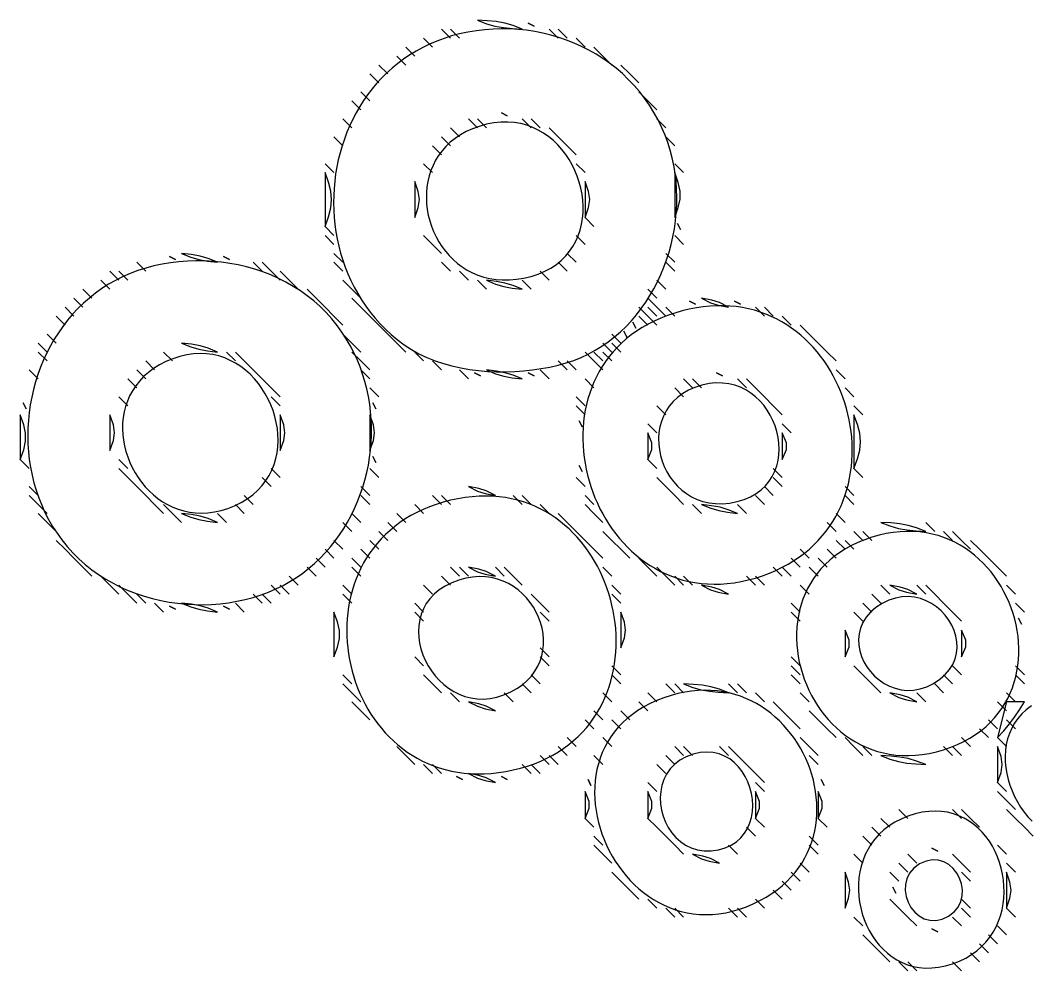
# Model space of a CAD drawing. Extents: x 0 to 750, y 0 to 750.
# Drawn here: x 423 to 535.5, y 231 to 337 of the extents above; entities that cross this region are included whole.
import ezdxf

# ---------------------------------------------------------------- set-up
doc = ezdxf.new("R2010")
doc.units = 0
for name, color, linetype in [('C18', 18, 'CONTINUOUS'), ('C19', 19, 'CONTINUOUS'), ('C250', 250, 'CONTINUOUS'), ('C251', 251, 'CONTINUOUS'), ('C252', 252, 'CONTINUOUS'), ('C253', 253, 'CONTINUOUS'), ('C254', 254, 'CONTINUOUS'), ('C27', 27, 'CONTINUOUS'), ('C29', 29, 'CONTINUOUS'), ('C37', 37, 'CONTINUOUS'), ('C47', 47, 'CONTINUOUS'), ('C49', 49, 'CONTINUOUS'), ('C59', 59, 'CONTINUOUS'), ('C7', 7, 'CONTINUOUS')]:
    doc.layers.add(name, color=color, linetype=linetype)

msp = doc.modelspace()

# ---------------------------------------------------------------- linework, layer by layer
at = {"layer": 'C18'}
msp.add_lwpolyline([(487, 300), (488, 299), (487, 300)], dxfattribs=at)
at = {"layer": 'C19'}
msp.add_lwpolyline([(533, 261), (532, 257), (532.7091, 257.7776), (533.33, 258.5274), (533.8964, 259.2883), (534.4419, 260.0995), (535, 261), (533, 261)], dxfattribs=at)
at = {"layer": 'C250'}
for points in [[(470, 336), (471, 335), (470, 336)], [(483, 336), (484, 335), (483, 336)], [(457, 321), (458, 320), (457, 321)], [(485, 321), (486, 320), (485, 321)], [(496, 321), (497, 320), (496, 321)], [(457, 313), (458, 312), (457, 313)], [(445.666656, 310.666656), (446.3333, 310.3333), (445.6666, 310.6666)], [(458, 310), (459, 309), (458, 310)], [(495, 310), (496, 309), (495, 310)], [(481, 309), (482, 308), (481, 309)], [(475, 308), (476.0233, 307.58), (476.9328, 307.3091), (477.8758, 307.1336), (479, 307), (477.9766, 307.4199), (477.0672, 307.6908), (476.1241, 307.8663), (475, 308)], [(494, 308), (495, 307), (494, 308)], [(429, 306), (430, 305), (429, 306)], [(456, 306), (457, 305), (456, 306)], [(428, 305), (429, 304), (428, 305)], [(457, 305), (458, 304), (457, 305)], [(497.666656, 305.666656), (498.3333, 305.3333), (497.6666, 305.6666)], [(502.666656, 305.666656), (503.3333, 305.3333), (502.6666, 305.6666)], [(511, 302), (512, 301), (511, 302)], [(446, 300), (447, 299), (446, 300)], [(513, 300), (514, 299), (513, 300)], [(487, 299), (488, 298), (487, 299)], [(436, 298), (437, 297), (436, 298)], [(450, 297), (451, 296), (450, 297)], [(481, 298), (482, 297), (481, 298)], [(505, 296), (506, 295), (505, 296)], [(434, 295), (435, 294), (434, 295)], [(506, 295), (507, 294), (506, 295)], [(494, 294), (495, 293), (494, 294)], [(493, 291), (493, 288), (493.464, 289.123), (493.464, 289.8769), (493, 291)], [(423, 288), (424, 287), (423, 288)], [(434, 288), (435, 287), (434, 288)], [(516, 287), (517, 286), (516, 287)], [(435, 286), (436, 285), (435, 286)], [(495, 285), (496, 284), (495, 285)], [(437, 284), (438, 283), (437, 284)], [(461, 284), (462, 283), (461, 284)], [(479, 284), (480, 283), (479, 284)], [(515, 284), (516, 283), (515, 284)], [(486, 283), (487, 282), (486, 283)], [(460, 282), (461, 281), (460, 282)], [(483, 282), (484, 281), (483, 282)], [(514, 282), (515, 281), (514, 282)], [(524, 281), (525, 280), (524, 281)], [(458, 279), (459, 278), (458, 279)], [(488, 280), (489, 279), (488, 280)], [(489, 279), (490, 278), (489, 279)], [(516, 280), (517, 279), (516, 280)], [(527, 280), (528, 279), (527, 280)], [(428, 278), (429, 277), (428, 278)], [(487, 278), (488, 277), (487, 278)], [(490, 278), (491, 277), (490, 278)], [(513, 278), (514, 277), (513, 278)], [(530, 278), (531, 277), (530, 278)], [(429, 277), (430, 276), (429, 277)], [(531, 277), (532, 276), (531, 277)], [(430, 276), (431, 275), (430, 276)], [(455, 276), (456, 275), (455, 276)], [(472, 276), (473, 275), (472, 276)], [(493, 276), (494, 275), (493, 276)], [(511, 276), (512, 275), (511, 276)], [(532, 276), (533, 275), (532, 276)], [(478, 275), (479, 274), (478, 275)], [(433, 274), (434, 273), (433, 274)], [(452, 274), (453, 273), (452, 274)], [(519.148132, 271.96759), (518.4285, 271.4944), (517.8318, 270.9752), (517.3526, 270.4172), (516.9854, 269.828), (516.7248, 269.2151), (516.5655, 268.5859), (516.5021, 267.948), (516.529, 267.3088), (516.641, 266.6759), (516.8327, 266.0568), (517.0985, 265.4589), (517.4332, 264.8898), (517.8313, 264.3569), (518.2875, 263.8677), (518.7963, 263.4298), (519.3522, 263.0507), (519.95, 262.7378), (520.5843, 262.4987), (521.2495, 262.3408), (521.9403, 262.2716), (522.6514, 262.2987), (523.3772, 262.4295), (524.1125, 262.6716), (524.8518, 263.0324), (525.5713, 263.5054), (526.168, 264.0246), (526.6472, 264.5826), (527.0144, 265.1718), (527.275, 265.7847), (527.4343, 266.4139), (527.4978, 267.0518), (527.4708, 267.691), (527.3588, 268.3239), (527.1672, 268.943), (526.9013, 269.5409), (526.5667, 270.1101), (526.1685, 270.643), (525.7124, 271.1321), (525.2036, 271.57), (524.6477, 271.9491), (524.0499, 272.262), (523.4156, 272.5012), (522.7504, 272.6591), (522.0595, 272.7283), (521.3485, 272.7012), (520.6226, 272.5704), (519.8873, 272.3283), (519.1481, 271.9676)], [(518, 273), (519, 272), (518, 273)], [(525, 273), (526, 272), (525, 273)], [(509, 272), (510, 271), (509, 272)], [(526, 272), (527, 271), (526, 272)], [(534, 272), (535, 271), (534, 272)], [(458, 271), (458, 266), (458.3983, 267.1047), (458.5975, 268.0523), (458.5975, 268.9476), (458.3983, 269.8952), (458, 271)], [(481, 271), (482, 270), (481, 271)], [(509, 264), (510, 263), (509, 264)], [(517, 264), (518, 263), (517, 264)], [(526, 264), (527, 263), (526, 264)], [(534, 264), (535, 263), (534, 264)], [(503, 263), (504, 262), (503, 263)], [(460, 261), (461, 260), (460, 261)], [(471, 262), (472, 261), (471, 262)], [(477, 262), (478, 261), (477, 262)], [(493, 262), (494, 261), (493, 262)], [(520, 262), (521.01, 261.4921), (521.8544, 261.2187), (523, 261), (521.9899, 261.5077), (521.1455, 261.7812), (520, 262)], [(508, 260), (509, 259), (508, 260)], [(509, 259), (510, 258), (509, 259)], [(512, 259), (513, 258), (512, 259)], [(531, 259), (532, 258), (531, 259)], [(513, 258), (514, 257), (513, 258)], [(498.057861, 255.148926), (497.2685, 254.8532), (496.5809, 254.4743), (495.9921, 254.0218), (495.4996, 253.5056), (495.1007, 252.9353), (494.7927, 252.3206), (494.573, 251.6713), (494.4388, 250.9969), (494.3877, 250.3074), (494.4168, 249.6123), (494.5236, 248.9214), (494.7053, 248.2444), (494.9594, 247.5911), (495.283, 246.971), (495.6737, 246.3939), (496.1288, 245.8697), (496.6455, 245.4078), (497.2212, 245.0181), (497.8532, 244.7103), (498.539, 244.4941), (499.2758, 244.3792), (500.061, 244.3753), (500.8919, 244.4922), (501.6453, 244.7068), (502.3105, 245.0072), (502.8893, 245.3843), (503.3839, 245.8293), (503.7965, 246.3333), (504.1291, 246.8874), (504.3839, 247.4829), (504.5629, 248.1107), (504.6682, 248.7621), (504.7021, 249.4282), (504.6665, 250.1001), (504.5635, 250.7689), (504.3954, 251.4258), (504.1642, 252.0619), (503.8719, 252.6683), (503.5208, 253.2361), (503.1128, 253.7566), (502.6502, 254.2207), (502.135, 254.6197), (501.5694, 254.9447), (500.9553, 255.1868), (500.295, 255.3371), (499.5906, 255.3868), (498.8442, 255.327), (498.0578, 255.1489)], [(497, 256), (498, 255), (497, 256)], [(511, 256), (512, 255), (511, 256)], [(466, 255), (467, 254), (466, 255)], [(503, 255), (504, 254), (503, 255)], [(519, 255), (520.0107, 254.6052), (520.9585, 254.3366), (521.9009, 254.1654), (522.8956, 254.0628), (524, 254), (522.9892, 254.3946), (522.0414, 254.6632), (521.0989, 254.8344), (520.1043, 254.9371), (519, 255)], [(468, 254), (469, 253), (468, 254)], [(471.666656, 252.666672), (472.3333, 252.3333), (471.6666, 252.6666)], [(486.333344, 252.333328), (486.6666, 251.6666), (486.3333, 252.3333)], [(493, 251), (493, 248), (493.464, 249.123), (493.464, 249.8769), (493, 251)], [(532, 251), (533, 250), (532, 251)], [(512, 248), (513, 247), (512, 248)], [(534, 248), (535, 247), (534, 248)], [(494, 247), (495, 246), (494, 247)], [(511, 245), (512, 244), (511, 245)], [(523.307129, 242.913574), (522.6646, 242.4362), (522.1949, 241.8802), (521.8864, 241.2665), (521.7276, 240.6163), (521.7068, 239.9506), (521.8126, 239.2905), (522.0334, 238.6572), (522.3577, 238.0717), (522.7739, 237.5552), (523.2705, 237.1288), (523.8359, 236.8135), (524.4587, 236.6305), (525.1272, 236.6009), (525.83, 236.7458), (526.5555, 237.0864), (527.1722, 237.5595), (527.6242, 238.1115), (527.9222, 238.7211), (528.0766, 239.3676), (528.0979, 240.0298), (527.9966, 240.687), (527.7834, 241.3181), (527.4686, 241.9022), (527.0628, 242.4182), (526.5766, 242.8454), (526.0205, 243.1626), (525.4049, 243.349), (524.7405, 243.3836), (524.0377, 243.2454), (523.3071, 242.9135)], [(522, 244), (523, 243), (522, 244)], [(489, 242), (490, 241), (489, 242)], [(515, 242), (515, 238), (515.3994, 239.1198), (515.5326, 240), (515.3994, 240.8801), (515, 242)], [(490, 241), (491, 240), (490, 241)], [(491, 240), (492, 239), (491, 240)], [(507, 240), (508, 239), (507, 240)], [(521, 238), (522, 237), (521, 238)], [(533, 238), (534, 237), (533, 238)], [(522, 237), (523, 236), (522, 237)], [(517, 235), (518, 234), (517, 235)], [(521, 232), (522, 231), (521, 232)]]:
    msp.add_lwpolyline(points, dxfattribs=at)
at = {"layer": 'C251'}
for points in [[(474, 337), (475.0107, 336.6052), (475.9585, 336.3366), (476.9009, 336.1654), (477.8956, 336.0628), (479, 336), (477.9892, 336.3946), (477.0414, 336.6632), (476.0989, 336.8344), (475.1043, 336.9371), (474, 337)], [(485, 335), (486, 334), (485, 335)], [(466, 334), (467, 333), (466, 334)], [(487, 334), (488, 333), (487, 334)], [(460, 328), (461, 327), (460, 328)], [(493, 328), (494, 327), (493, 328)], [(483, 324), (484, 323), (483, 324)], [(495, 324), (496, 323), (495, 324)], [(468, 321), (469, 320), (468, 321)], [(457, 314), (458, 313), (457, 314)], [(496.333344, 314.333344), (496.6666, 313.6666), (496.3333, 314.3333)], [(439.666656, 310.666656), (440.3333, 310.3333), (439.6666, 310.6666)], [(472, 309), (473, 308), (472, 309)], [(459, 308), (460, 307), (459, 308)], [(499, 306), (500.01, 305.4921), (500.8544, 305.2187), (502, 305), (500.9899, 305.5077), (500.1455, 305.7812), (499, 306)], [(461, 305), (462, 304), (461, 305)], [(492, 305), (493, 304), (492, 305)], [(493, 305), (494, 304), (493, 305)], [(506, 305), (507, 304), (506, 305)], [(491.333344, 303.333344), (491.6666, 302.6666), (491.3333, 303.3333)], [(464, 302), (465, 301), (464, 302)], [(489, 302), (490, 301), (489, 302)], [(512, 301), (513, 300), (512, 301)], [(440.015442, 299.253845), (439.2445, 298.928), (438.5358, 298.5623), (437.8881, 298.1595), (437.3001, 297.7222), (436.7705, 297.2534), (436.2981, 296.7556), (435.8816, 296.2317), (435.5199, 295.6844), (435.2117, 295.1165), (434.9557, 294.5307), (434.7506, 293.9298), (434.5954, 293.3166), (434.4886, 292.6938), (434.4291, 292.0642), (434.4156, 291.4305), (434.4469, 290.7955), (434.5217, 290.162), (434.6388, 289.5326), (434.797, 288.9102), (434.9949, 288.2975), (435.2315, 287.6973), (435.5053, 287.1123), (435.8153, 286.5453), (436.16, 285.9991), (436.5384, 285.4764), (436.9491, 284.9799), (437.3909, 284.5125), (437.8626, 284.0768), (438.3628, 283.6757), (438.8905, 283.3119), (439.4443, 282.9881), (440.023, 282.7071), (440.6254, 282.4717), (441.2501, 282.2847), (441.8961, 282.1487), (442.5619, 282.0665), (443.2464, 282.041), (443.9484, 282.0748), (444.6665, 282.1707), (445.3997, 282.3315), (446.1465, 282.5599), (446.9058, 282.8588)], [(439, 300), (440, 299), (439, 300)], [(446.9058, 282.8587), (447.6542, 283.2248), (448.335, 283.6354), (448.9495, 284.0871), (449.4991, 284.5766), (449.9854, 285.1003), (450.4098, 285.6549), (450.7738, 286.237), (451.0787, 286.8431), (451.3261, 287.4698), (451.5174, 288.1137), (451.6541, 288.7714), (451.7376, 289.4394), (451.7694, 290.1144), (451.751, 290.793), (451.6837, 291.4716), (451.5691, 292.147), (451.4086, 292.8156), (451.2036, 293.4741), (450.9557, 294.1191), (450.6663, 294.747), (450.3367, 295.3546), (449.9686, 295.9384), (449.5633, 296.495), (449.1223, 297.0209), (448.6471, 297.5128), (448.1391, 297.9672), (447.5997, 298.3807), (447.0305, 298.7499), (446.4329, 299.0714), (445.8083, 299.3418), (445.1581, 299.5576), (444.484, 299.7155), (443.7872, 299.8119), (443.0693, 299.8435), (442.3317, 299.807), (441.5759, 299.6988), (440.8033, 299.5155), (440.0154, 299.2538)], [(467, 300), (468, 299), (467, 300)], [(486, 300), (487, 299), (486, 300)], [(437, 299), (438, 298), (437, 299)], [(448, 299), (449, 298), (448, 299)], [(469, 299), (470, 298), (469, 299)], [(484, 299), (485, 298), (484, 299)], [(435, 297), (436, 296), (435, 297)], [(472, 298), (473, 297), (472, 298)], [(486, 297), (487, 296), (486, 297)], [(423.333344, 294.333344), (423.6666, 293.6666), (423.3333, 294.3333)], [(485, 294), (486, 293), (485, 294)], [(452, 293), (452, 289), (452.3994, 290.1198), (452.5326, 290.9999), (452.3994, 291.88), (452, 293)], [(462.333344, 288.333344), (462.6666, 287.6666), (462.3333, 288.3333)], [(485, 286), (486, 285), (485, 286)], [(494, 286), (495, 285), (494, 286)], [(469, 284), (470, 283), (469, 284)], [(496, 284), (497, 283), (496, 284)], [(498, 283), (499, 282), (498, 283)], [(503, 283), (504, 282), (503, 283)], [(441, 282), (442.0233, 281.58), (442.9328, 281.3091), (443.8758, 281.1336), (445, 281), (443.9766, 281.4199), (443.0672, 281.6908), (442.1241, 281.8663), (441, 282)], [(465, 282), (466, 281), (465, 282)], [(457, 278), (458, 277), (457, 278)], [(461, 278), (462, 277), (461, 278)], [(456, 277), (457, 276), (456, 277)], [(512, 277), (513, 276), (512, 277)], [(476, 276), (477, 275), (476, 276)], [(496, 275), (497, 274), (496, 275)], [(505, 275), (506, 274), (505, 275)], [(459, 274), (460, 273), (459, 274)], [(489, 274), (490, 273), (489, 274)], [(523, 274), (524, 273), (523, 274)], [(533, 274), (534, 273), (533, 274)], [(445.666656, 271.666656), (446.3333, 271.3333), (445.6666, 271.6666)], [(516, 271), (517, 270), (516, 271)], [(467, 266), (468, 265), (467, 266)], [(481, 266), (482, 265), (481, 266)], [(489, 264), (490, 263), (489, 264)], [(502, 263), (503, 262), (502, 263)], [(518, 263), (519, 262), (518, 263)], [(525, 263), (526, 262), (525, 263)], [(505, 262), (506, 261), (505, 262)], [(510, 262), (511, 261), (510, 262)], [(533, 262), (534, 261), (533, 262)], [(487, 260), (488, 259), (487, 260)], [(495, 255), (496, 254), (495, 255)], [(504, 254), (505, 253), (504, 254)], [(473, 253), (474.01, 252.4922), (474.8545, 252.2187), (476, 252), (474.9899, 252.5077), (474.1455, 252.7812), (473, 253)], [(505, 252), (506, 251), (505, 252)], [(512.6666, 251.6666), (512.3333, 252.3333)], [(512.333313, 252.333328), (512.6667, 251.6666)], [(486, 251), (486, 248), (486.464, 249.123), (486.464, 249.8769), (486, 251)], [(512, 251), (512, 248), (512.464, 249.123), (512.464, 249.8769), (512, 251)], [(521, 249), (522, 248), (521, 249)], [(519, 248), (520, 247), (519, 248)], [(517, 246), (518, 245), (517, 246)], [(496, 245), (497, 244), (496, 245)], [(502, 245), (503, 244), (502, 245)], [(533, 243), (534, 242), (533, 243)], [(509, 242), (510, 241), (509, 242)], [(508, 241), (509, 240), (508, 241)], [(520.6666, 239.6666), (520.3333, 240.3333)], [(520.333313, 240.333328), (520.6667, 239.6666)], [(495, 238), (496, 237), (495, 238)], [(503, 238), (504, 237), (503, 238)], [(532, 236), (533, 235), (532, 236)], [(518, 234), (519, 233), (518, 234)], [(527, 232), (528, 231), (527, 232)]]:
    msp.add_lwpolyline(points, dxfattribs=at)
at = {"layer": 'C252'}
for points in [[(468, 335), (469, 334), (468, 335)], [(473, 326), (474, 325), (473, 326)], [(480, 326), (481, 325), (480, 326)], [(494, 326), (495, 325), (494, 326)], [(458, 324), (459, 323), (458, 324)], [(470, 324), (471, 323), (470, 324)], [(482, 325), (483, 324), (482, 325)], [(469, 323), (470, 322), (469, 323)], [(484, 323), (485, 322), (484, 323)], [(467, 319), (467, 315), (467.3994, 316.1198), (467.5326, 316.9999), (467.3994, 317.88), (467, 319)], [(486, 319), (486, 315), (486.3994, 316.1198), (486.5326, 316.9999), (486.3994, 317.88), (486, 319)], [(468, 313), (469, 312), (468, 313)], [(485, 313), (486, 312), (485, 313)], [(441, 311), (442.0233, 310.58), (442.9328, 310.3091), (443.8758, 310.1336), (445, 310), (443.9765, 310.4199), (443.0671, 310.6908), (442.1241, 310.8663), (441, 311)], [(495, 311), (496, 310), (495, 311)], [(436, 310), (437, 309), (436, 310)], [(449, 310), (450, 309), (449, 310)], [(432, 308), (433, 307), (432, 308)], [(453, 308), (454, 307), (453, 308)], [(474, 308), (475, 307), (474, 308)], [(479, 308), (480, 307), (479, 308)], [(495, 305), (496, 304), (495, 305)], [(462, 304), (463, 303), (462, 304)], [(508, 304), (509, 303), (508, 304)], [(463, 303), (464, 302), (463, 303)], [(426, 302), (427, 301), (426, 302)], [(459, 302), (460, 301), (459, 302)], [(488, 300), (489, 299), (488, 300)], [(424, 298), (425, 297), (424, 298)], [(461, 298), (462, 297), (461, 298)], [(479.666656, 297.666656), (480.3333, 297.3333), (479.6666, 297.6666)], [(497, 297), (498, 296), (497, 297)], [(514, 298), (515, 297), (514, 298)], [(515, 296), (516, 295), (515, 296)], [(462.333344, 294.333344), (462.6666, 293.6666), (462.3333, 294.3333)], [(507, 294), (508, 293), (507, 294)], [(423, 293), (423, 288), (423.3983, 289.1047), (423.5975, 290.0523), (423.5975, 290.9476), (423.3983, 291.8952), (423, 293)], [(516, 293), (516, 287), (516.3962, 288.0792), (516.634, 289.0634), (516.7133, 290), (516.634, 290.9366), (516.3962, 291.9207), (516, 293)], [(493, 292), (494, 291), (493, 292)], [(508, 291), (508, 288), (508.464, 289.123), (508.464, 289.8769), (508, 291)], [(493, 288), (494, 287), (493, 288)], [(451, 287), (452, 286), (451, 287)], [(485.333344, 287.333344), (485.6666, 286.6666), (485.3333, 287.3333)], [(424, 285), (425, 284), (424, 285)], [(461, 285), (462, 284), (461, 285)], [(506, 285), (507, 284), (506, 285)], [(478, 284), (479, 283), (478, 284)], [(505, 284), (506, 283), (505, 284)], [(438, 283), (439, 282), (438, 283)], [(447, 283), (448, 282), (447, 283)], [(467, 283), (468, 282), (467, 283)], [(481, 283), (482, 282), (481, 283)], [(426, 281), (427, 280), (426, 281)], [(484, 281), (485, 280), (484, 281)], [(519, 281), (520.0107, 280.6052), (520.9585, 280.3366), (521.9009, 280.1654), (522.8956, 280.0628), (524, 280), (522.9892, 280.3946), (522.0414, 280.6632), (521.0989, 280.8344), (520.1043, 280.9371), (519, 281)], [(486, 279), (487, 278), (486, 279)], [(509, 277), (510, 276), (509, 277)], [(488, 276), (489, 275), (488, 276)], [(507, 276), (508, 275), (507, 276)], [(510, 274), (511, 273), (510, 274)], [(436, 273), (437, 272), (436, 273)], [(449, 273), (450, 272), (449, 273)], [(439.666656, 271.666656), (440.3333, 271.3333), (439.6666, 271.6666)], [(467, 272), (468, 271), (467, 272)], [(509, 271), (510, 270), (509, 271)], [(527, 271), (528, 270), (527, 271)], [(509, 265), (510, 264), (509, 265)], [(516, 265), (517, 264), (516, 265)], [(527, 265), (528, 264), (527, 265)], [(534, 265), (535, 264), (534, 265)], [(459, 264), (460, 263), (459, 264)], [(468, 264), (469, 263), (468, 264)], [(469, 263), (470, 262), (469, 263)], [(479, 263), (480, 262), (479, 263)], [(496, 263), (497, 262), (496, 263)], [(488, 262), (489, 261), (488, 262)], [(523, 262), (524, 261), (523, 262)], [(461, 260), (462, 259), (461, 260)], [(533, 259), (534, 258), (533, 259)], [(488, 257), (489, 256), (488, 257)], [(515, 257), (516, 256), (515, 257)], [(528, 257), (529, 256), (528, 257)], [(532, 257), (533, 256), (532, 257)], [(483, 256), (484, 255), (483, 256)], [(502, 256), (503, 255), (502, 256)], [(517, 256), (518, 255), (517, 256)], [(526, 256), (527, 255), (526, 256)], [(487, 255), (488, 254), (487, 255)], [(469, 254), (470, 253), (469, 254)], [(479, 254), (480, 253), (479, 254)], [(494, 254), (495, 253), (494, 254)], [(493, 252), (494, 251), (493, 252)], [(532, 252), (533, 251), (532, 252)], [(527, 249), (528, 248), (527, 249)], [(505, 248), (506, 247), (505, 248)], [(518, 247), (519, 246), (518, 247)], [(487, 246), (488, 245), (487, 246)], [(532, 245), (533, 244), (532, 245)], [(498, 244), (499.01, 243.4922), (499.8545, 243.2187), (501, 243), (499.9899, 243.5077), (499.1454, 243.7812), (498, 244)], [(516, 244), (517, 243), (516, 244)], [(527, 244), (528, 243), (527, 244)], [(493, 239), (494, 238), (493, 239)], [(505, 239), (506, 238), (505, 239)], [(516, 237), (517, 236), (516, 237)], [(529, 233), (530, 232), (529, 233)]]:
    msp.add_lwpolyline(points, dxfattribs=at)
at = {"layer": 'C253'}
for points in [[(471, 336), (472, 335), (471, 336)], [(482, 336), (483, 335), (482, 336)], [(465, 333), (466, 332), (465, 333)], [(488, 333), (489, 332), (488, 333)], [(492, 329), (493, 328), (492, 329)], [(459, 326), (460, 325), (459, 326)], [(471, 325), (472, 324), (471, 325)], [(457, 320), (457, 314), (457.3962, 315.0792), (457.634, 316.0634), (457.7133, 317), (457.634, 317.9366), (457.3962, 318.9207), (457, 320)], [(496, 320), (496, 315), (496.3983, 316.1047), (496.5975, 317.0523), (496.5975, 317.9475), (496.3983, 318.8951), (496, 320)], [(458, 311), (459, 310), (458, 311)], [(483, 310), (484, 309), (483, 310)], [(434, 309), (435, 308), (434, 309)], [(451, 309), (452, 308), (451, 309)], [(493, 307), (494, 306), (493, 307)], [(505, 305), (506, 304), (505, 305)], [(493, 304), (494, 303), (493, 304)], [(490.333344, 302.333344), (490.6666, 301.6666), (490.3333, 302.3333)], [(441, 301), (442.0233, 300.58), (442.9328, 300.3091), (443.8758, 300.1336), (445, 300), (443.9765, 300.4199), (443.0671, 300.6908), (442.1241, 300.8663), (441, 301)], [(489, 301), (490, 300), (489, 301)], [(425, 300), (426, 299), (425, 300)], [(460, 300), (461, 299), (460, 300)], [(473.666656, 297.666656), (474.3333, 297.3333), (473.6666, 297.6666)], [(504, 297), (505, 296), (504, 297)], [(451, 296), (452, 295), (451, 296)], [(433, 293), (433, 289), (433.3994, 290.1198), (433.5326, 290.9999), (433.3994, 291.88), (433, 293)], [(462, 293), (462, 289), (462.3994, 290.1198), (462.5326, 290.9999), (462.3994, 291.88), (462, 293)], [(508, 292), (509, 291), (508, 292)], [(434, 287), (435, 286), (434, 287)], [(507, 286), (508, 285), (507, 286)], [(515, 285), (516, 284), (515, 285)], [(470, 284), (471, 283), (470, 284)], [(486, 284), (487, 283), (486, 284)], [(425, 283), (426, 282), (425, 283)], [(445, 282), (446, 281), (445, 282)], [(487, 282), (488, 281), (487, 282)], [(459, 281), (460, 280), (459, 281)], [(464, 281), (465, 280), (464, 281)], [(513, 281), (514, 280), (513, 281)], [(462, 279), (463, 278), (462, 279)], [(463, 280), (464, 279), (463, 280)], [(485, 280), (486, 279), (485, 280)], [(515, 279), (516, 278), (515, 279)], [(517, 280), (518, 279), (517, 280)], [(526, 280), (527, 279), (526, 280)], [(492, 277), (493, 276), (492, 277)], [(460, 276), (461, 275), (460, 276)], [(471, 276), (472, 275), (471, 276)], [(477, 276), (478, 275), (477, 276)], [(432, 275), (433, 274), (432, 275)], [(453, 275), (454, 274), (453, 275)], [(497, 275), (498, 274), (497, 275)], [(504, 275), (505, 274), (504, 275)], [(519, 274), (520, 273), (519, 274)], [(524, 274), (525, 273), (524, 274)], [(459, 273), (460, 272), (459, 273)], [(489, 273), (490, 272), (489, 273)], [(441, 272), (442.0233, 271.58), (442.9328, 271.3091), (443.8758, 271.1336), (445, 271), (443.9765, 271.4199), (443.0671, 271.6908), (442.1241, 271.8663), (441, 272)], [(481, 272), (482, 271), (481, 272)], [(534.6666, 269.6666), (534.3333, 270.3333)], [(534.333313, 270.333344), (534.6667, 269.6666)], [(515, 269), (515, 266), (515.464, 267.123), (515.464, 267.8769), (515, 269)], [(489, 265), (490, 264), (489, 265)], [(480, 264), (481, 263), (480, 264)], [(473, 261), (474.01, 260.4921), (474.8544, 260.2187), (476, 260), (474.9899, 260.5077), (474.1455, 260.7812), (473, 261)], [(492, 261), (493, 260), (492, 261)], [(486, 259), (487, 258), (486, 259)], [(484, 257), (485, 256), (484, 257)], [(510, 257), (511, 256), (510, 257)], [(465, 256), (466, 255), (465, 256)], [(496, 256), (497, 255), (496, 256)], [(481, 255), (482, 254), (481, 255)], [(511, 255), (512, 254), (511, 255)], [(533, 250), (534, 249), (533, 250)], [(529, 248), (530, 247), (529, 248)], [(511, 246), (512, 245), (511, 246)], [(524.666687, 244.666672), (525.3333, 244.3333), (524.6667, 244.6666)], [(488, 244), (489, 243), (488, 244)], [(528, 243), (529, 242), (528, 243)], [(520, 242), (521, 241), (520, 242)], [(533, 242), (533, 238), (533.3994, 239.1198), (533.5326, 239.9999), (533.3994, 240.88), (533, 242)], [(520, 239), (521, 238), (520, 239)], [(496, 238), (497, 237), (496, 238)], [(502, 238), (503, 237), (502, 238)], [(528, 238), (529, 237), (528, 238)], [(527, 237), (528, 236), (527, 237)], [(524.666687, 235.666672), (525.3333, 235.3333), (524.6667, 235.6666)], [(531, 235), (532, 234), (531, 235)], [(522, 232), (523, 231), (522, 232)]]:
    msp.add_lwpolyline(points, dxfattribs=at)
at = {"layer": 'C254'}
for points in [[(461, 329), (462, 328), (461, 329)], [(476.666656, 326.666656), (477.3333, 326.3333), (476.6666, 326.6666)], [(486, 315), (487, 314), (486, 315)], [(484, 311), (485, 310), (484, 311)], [(470, 310), (471, 309), (470, 310)], [(460, 307), (461, 306), (460, 307)], [(447, 300), (448, 299), (447, 300)], [(483, 299), (484, 298), (483, 299)], [(475, 298), (476.0233, 297.58), (476.9328, 297.3091), (477.8758, 297.1336), (479, 297), (477.9766, 297.4199), (477.0672, 297.6908), (476.1241, 297.8663), (475, 298)], [(500.666656, 297.666656), (501.3333, 297.3333), (500.6666, 297.6666)], [(485.333344, 292.333344), (485.6666, 291.6666), (485.3333, 292.3333)], [(440, 282), (441, 281), (440, 282)], [(528, 279), (529, 278), (528, 279)], [(510, 278), (511, 277), (510, 278)], [(494, 276), (495, 275), (494, 276)], [(434, 274), (435, 273), (434, 274)], [(451, 274), (452, 273), (451, 274)], [(468, 274), (469, 273), (468, 274)], [(528, 269), (528, 266), (528.464, 267.123), (528.464, 267.8769), (528, 269)], [(509, 266), (510, 265), (509, 266)], [(497, 263), (498.0107, 262.6052), (498.9585, 262.3366), (499.901, 262.1654), (500.8956, 262.0628), (502, 262), (500.9892, 262.3946), (500.0414, 262.6632), (499.0989, 262.8344), (498.1043, 262.9371), (497, 263)], [(460, 262), (461, 261), (460, 262)], [(532, 261), (533, 260), (532, 261)], [(532, 256), (532, 252), (532.3994, 253.1198), (532.5326, 253.9999), (532.3994, 254.88), (532, 256)], [(505, 253), (506, 252), (505, 253)], [(493, 248), (494, 247), (493, 248)], [(530, 234), (531, 233), (530, 234)]]:
    msp.add_lwpolyline(points, dxfattribs=at)
at = {"layer": 'C27'}
for points in [[(462, 331), (463, 330), (462, 331)], [(433, 309), (434, 308), (433, 309)], [(430, 307), (431, 306), (430, 307)], [(460, 306), (461, 305), (460, 306)], [(494, 305), (495, 304), (494, 305)], [(427, 304), (428, 303), (427, 304)], [(425, 301), (426, 300), (425, 301)], [(462, 296), (463, 295), (462, 296)], [(496, 296), (497, 295), (496, 296)], [(473, 285), (474.01, 284.4921), (474.8544, 284.2187), (476, 284), (474.9899, 284.5077), (474.1455, 284.7812), (473, 285)], [(424, 284), (425, 283), (424, 284)], [(467, 271), (468, 270), (467, 271)], [(481, 267), (482, 266), (481, 267)], [(511, 260), (512, 259), (511, 260)], [(530, 258), (531, 257), (530, 258)], [(516, 256), (517, 255), (516, 256)], [(482, 255), (483, 254), (482, 255)], [(480, 254), (481, 253), (480, 254)], [(533, 249), (534, 248), (533, 249)], [(486, 248), (487, 247), (486, 248)], [(504, 247), (505, 246), (504, 247)], [(528, 242), (529, 241), (528, 242)]]:
    msp.add_lwpolyline(points, dxfattribs=at)
at = {"layer": 'C29'}
for points in [[(499, 283), (500.0233, 282.58), (500.9328, 282.3091), (501.8758, 282.1336), (503, 282), (501.9766, 282.4199), (501.0672, 282.6908), (500.1241, 282.8663), (499, 283)], [(473, 276), (474.01, 275.4921), (474.8544, 275.2187), (476, 275), (474.9899, 275.5077), (474.1455, 275.7812), (473, 276)]]:
    msp.add_lwpolyline(points, dxfattribs=at)
at = {"layer": 'C37'}
for points in [[(475.003845, 325.38736), (474.1962, 325.1627), (473.4443, 324.8913), (472.7471, 324.5759), (472.1039, 324.2193), (471.5139, 323.8245), (470.9764, 323.3942), (470.4906, 322.9314), (470.0556, 322.4388), (469.6708, 321.9194), (469.3353, 321.376), (469.0483, 320.8115), (468.8091, 320.2287), (468.6169, 319.6304), (468.471, 319.0197), (468.3704, 318.3992), (468.3145, 317.7719), (468.3025, 317.1407), (468.3336, 316.5083), (468.407, 315.8777), (468.522, 315.2517), (468.6777, 314.6332), (468.8734, 314.025), (469.1083, 313.4299), (469.3816, 312.851), (469.6926, 312.2909), (470.0404, 311.7526), (470.4243, 311.239), (470.8436, 310.7528), (471.2974, 310.297), (471.7849, 309.8744), (472.3054, 309.4878), (472.8581, 309.1402), (473.4422, 308.8344), (474.0569, 308.5732), (474.7016, 308.3595), (475.3752, 308.1962), (476.0772, 308.0862), (476.8068, 308.0322), (477.563, 308.0372), (478.3452, 308.1039), (479.1526, 308.2354), (479.9845, 308.4344), (480.7835, 308.6923), (481.5189, 309.0033), (482.1918, 309.3637), (482.8033, 309.7701), (483.3544, 310.2187), (483.8463, 310.7061), (484.2802, 311.2287), (484.6571, 311.7829), (484.9781, 312.3651), (485.2444, 312.9718), (485.4571, 313.5994), (485.6173, 314.2442), (485.726, 314.9029), (485.7845, 315.5717), (485.7939, 316.2471), (485.7552, 316.9255), (485.6695, 317.6034), (485.5381, 318.2771), (485.3619, 318.9432), (485.1421, 319.598), (484.8799, 320.238), (484.5763, 320.8596), (484.2325, 321.4592), (483.8495, 322.0333), (483.4286, 322.5782), (482.9707, 323.0905), (482.477, 323.5665), (481.9487, 324.0026), (481.3868, 324.3953), (480.7925, 324.7411), (480.1668, 325.0363), (479.5109, 325.2774), (478.826, 325.4608), (478.113, 325.5829), (477.3732, 325.6402), (476.6077, 325.629), (475.8175, 325.5459), (475.0038, 325.3873)], [(474, 326), (475, 325), (474, 326)], [(479, 326), (480, 325), (479, 326)], [(496, 313), (497, 312), (496, 313)], [(452, 309), (453, 308), (452, 309)], [(455, 307), (456, 306), (455, 307)], [(458, 304), (459, 303), (458, 304)], [(465, 301), (466, 300), (465, 301)], [(461, 299), (462, 298), (461, 299)], [(451, 295), (452, 294), (451, 295)], [(485, 295), (486, 294), (485, 295)], [(516, 294), (517, 293), (516, 294)], [(462, 287), (463, 286), (462, 287)], [(507, 287), (508, 286), (507, 287)], [(450, 286), (451, 285), (450, 286)], [(427, 279), (428, 278), (427, 279)], [(514, 279), (515, 278), (514, 279)], [(471.133484, 274.256927), (470.3934, 273.8883), (469.7425, 273.4674), (469.1778, 272.9995), (468.6969, 272.4897), (468.297, 271.9433), (467.9756, 271.3656), (467.73, 270.7619), (467.5575, 270.1373), (467.4556, 269.4972), (467.4215, 268.8467), (467.4527, 268.1912), (467.5466, 267.5359), (467.7005, 266.8859), (467.9117, 266.2467), (468.1777, 265.6235), (468.4957, 265.0214), (468.8633, 264.4457), (469.2777, 263.9018), (469.7362, 263.3947), (470.2364, 262.9299), (470.7755, 262.5125), (471.3509, 262.1479), (471.96, 261.8411), (472.6001, 261.5976), (473.2686, 261.4225), (473.9629, 261.3211), (474.6803, 261.2987), (475.4183, 261.3605), (476.1741, 261.5117), (476.9452, 261.7577), (477.7176, 262.0916), (478.4101, 262.4738), (479.0246, 262.8997), (479.5631, 263.365), (480.0276, 263.8653), (480.4202, 264.3962), (480.7427, 264.9533), (480.9973, 265.5322), (481.1859, 266.1286), (481.3105, 266.738), (481.3732, 267.3561), (481.3759, 267.9784), (481.3207, 268.6006), (481.2095, 269.2182), (481.0444, 269.827), (480.8274, 270.4224), (480.5604, 271.0002), (480.2454, 271.5559), (479.8846, 272.0851), (479.4798, 272.5835), (479.0332, 273.0466), (478.5466, 273.4701), (478.0221, 273.8496), (477.4617, 274.1806), (476.8674, 274.4588), (476.2412, 274.6799), (475.5852, 274.8393), (474.9012, 274.9328), (474.1914, 274.9559), (473.4577, 274.9043), (472.7022, 274.7735), (471.9267, 274.5591), (471.1335, 274.2569)], [(470, 275), (471, 274), (470, 275)], [(495, 275), (496, 274), (495, 275)], [(435, 273), (436, 272), (435, 273)], [(438, 272), (439, 271), (438, 272)], [(447, 272), (448, 271), (447, 272)], [(517, 272), (518, 271), (517, 272)], [(490, 271), (490, 267), (490.3994, 268.1198), (490.5326, 268.9999), (490.3994, 269.88), (490, 271)], [(495, 263), (496, 262), (495, 263)], [(490, 260), (491, 259), (490, 260)], [(489, 259), (490, 258), (489, 259)], [(501, 256), (502, 255), (501, 256)], [(505, 251), (505, 248), (505.464, 249.123), (505.464, 249.8769), (505, 251)], [(535, 247), (536, 246), (535, 247)], [(495, 246), (496, 245), (495, 246)], [(487, 245), (488, 244), (487, 245)], [(510, 243), (511, 242), (510, 243)], [(521, 243), (522, 242), (521, 243)], [(528, 239), (529, 238), (528, 239)], [(519, 233), (520, 232), (519, 233)]]:
    msp.add_lwpolyline(points, dxfattribs=at)
at = {"layer": 'C47'}
for points in [[(510, 303), (511, 302), (510, 303)], [(460, 301), (461, 300), (460, 301)], [(488, 301), (489, 300), (488, 301)], [(449, 298), (450, 297), (449, 298)], [(503, 297), (504, 296), (503, 297)], [(425, 282), (426, 281), (425, 282)], [(520, 274), (521.01, 273.4921), (521.8544, 273.2187), (523, 273), (521.9899, 273.5077), (521.1455, 273.7812), (520, 274)], [(450, 273), (451, 272), (450, 273)], [(480, 273), (481, 272), (480, 273)], [(459, 263), (460, 262), (459, 263)], [(528, 249), (529, 248), (528, 249)]]:
    msp.add_lwpolyline(points, dxfattribs=at)
at = {"layer": 'C49'}
for points in [[(479.666656, 336.666656), (480.3333, 336.3333), (479.6666, 336.6666)], [(499, 274), (500.01, 273.4921), (500.8544, 273.2187), (502, 273), (500.9899, 273.5077), (500.1455, 273.7812), (499, 274)], [(476.666656, 252.666672), (477.3333, 252.3333), (476.6666, 252.6666)]]:
    msp.add_lwpolyline(points, dxfattribs=at)
at = {"layer": 'C59'}
for points in [[(463, 332), (464, 331), (463, 332)], [(490, 332), (491, 331), (490, 332)], [(491, 331), (492, 330), (491, 331)], [(469, 312), (470, 311), (469, 312)], [(450, 310), (451, 309), (450, 310)], [(493, 306), (494, 305), (493, 306)], [(492, 304), (493, 303), (492, 304)], [(498, 297), (499, 296), (498, 297)], [(499.043976, 296.303253), (498.2536, 296.0492), (497.5386, 295.7344), (496.8973, 295.364), (496.3283, 294.9431), (495.8302, 294.4769), (495.4014, 293.9705), (495.0405, 293.4291), (494.7461, 292.8578), (494.5167, 292.2618), (494.3508, 291.6462), (494.247, 291.0162), (494.2038, 290.3769), (494.2197, 289.7335), (494.2933, 289.0911), (494.4232, 288.455), (494.6078, 287.8302), (494.8457, 287.2218), (495.1355, 286.6351), (495.4756, 286.0753), (495.8647, 285.5473), (496.3013, 285.0565), (496.7838, 284.6079), (497.3109, 284.2068), (497.8811, 283.8582), (498.4929, 283.5673), (499.1448, 283.3393), (499.8355, 283.1793), (500.5634, 283.0924), (501.3271, 283.0839), (502.1251, 283.1589), (502.956, 283.3225), (503.7383, 283.5592), (504.444, 283.8594), (505.0746, 284.2178), (505.6319, 284.629), (506.1174, 285.0876), (506.5329, 285.5885), (506.88, 286.1263), (507.1605, 286.6957), (507.3759, 287.2914), (507.5279, 287.908), (507.6183, 288.5403), (507.6487, 289.183), (507.6207, 289.8307), (507.536, 290.4782), (507.3963, 291.1201), (507.2033, 291.7511), (506.9587, 292.3659), (506.664, 292.9593), (506.321, 293.5259), (505.9314, 294.0604), (505.4968, 294.5575), (505.0188, 295.0118), (504.4992, 295.4182), (503.9397, 295.7712), (503.3419, 296.0655), (502.7074, 296.296), (502.0379, 296.4571), (501.3352, 296.5437), (500.6008, 296.5505), (499.8365, 296.4721), (499.044, 296.3032)], [(436, 285), (437, 284), (436, 285)], [(448, 284), (449, 283), (448, 284)], [(439, 283), (440, 282), (439, 283)], [(529, 279), (530, 278), (529, 279)], [(460, 277), (461, 276), (460, 277)], [(508, 276), (509, 275), (508, 276)], [(507, 261), (508, 260), (507, 261)], [(527, 256), (528, 255), (527, 256)]]:
    msp.add_lwpolyline(points, dxfattribs=at)
at = {"layer": 'C7'}
for points in [[(472, 335.46759), (471.1255, 335.2371), (470.2777, 334.97), (469.4569, 334.6671), (468.6632, 334.3298), (467.8966, 333.9593), (467.1574, 333.5568), (466.4456, 333.1234), (465.7614, 332.6605), (465.1049, 332.1692), (464.4763, 331.6507), (463.8758, 331.1062), (463.3033, 330.537), (462.7591, 329.9443), (462.2434, 329.3292), (461.7561, 328.693), (461.2976, 328.037), (460.8679, 327.3622), (460.4671, 326.67), (460.0954, 325.9615), (459.753, 325.238), (459.4399, 324.5006), (459.1563, 323.7506), (458.9024, 322.9892), (458.6782, 322.2176), (458.4839, 321.437), (458.3197, 320.6487), (458.1856, 319.8537), (458.0819, 319.0535), (458.0086, 318.2491), (457.9659, 317.4417), (457.9539, 316.6327), (457.9728, 315.8231), (458.0226, 315.0143), (458.1036, 314.2074), (458.2159, 313.4036), (458.3596, 312.6042), (458.5348, 311.8103), (458.7417, 311.0232), (458.9804, 310.2441), (459.251, 309.4742), (459.5537, 308.7147), (459.8887, 307.9669), (460.256, 307.2318), (460.6558, 306.5108), (461.0882, 305.8051), (461.5534, 305.1159), (462.0514, 304.4443), (462.5825, 303.7916), (463.1468, 303.1591), (463.7444, 302.5478), (464.3754, 301.9591), (465.0401, 301.3942), (465.8144, 300.8116), (466.6281, 300.2852), (467.4776, 299.8134), (468.3592, 299.3949), (469.2695, 299.0282), (470.2047, 298.7119), (471.1613, 298.4445), (472.1357, 298.2246), (473.1243, 298.0509), (474.1235, 297.9218), (475.1297, 297.8359), (476.1394, 297.7918), (477.1488, 297.788), (478.1544, 297.8232), (479.1527, 297.8959), (480.1399, 298.0047), (481.1127, 298.1481), (482.0672, 298.3247), (483, 298.5331), (483.8815, 298.7747), (484.7365, 299.0635), (485.5647, 299.3978), (486.3656, 299.7756), (487.1387, 300.1953), (487.8836, 300.655), (488.5998, 301.1529), (489.287, 301.6873), (489.9446, 302.2564), (490.5723, 302.8583), (491.1696, 303.4913), (491.736, 304.1536), (492.2711, 304.8434), (492.7745, 305.559), (493.2457, 306.2984), (493.6844, 307.06), (494.0899, 307.842), (494.462, 308.6425), (494.8002, 309.4598), (495.1039, 310.292), (495.3729, 311.1375), (495.6066, 311.9944), (495.8046, 312.8608), (495.9665, 313.7351), (496.0918, 314.6155), (496.1801, 315.5001), (496.231, 316.3871), (496.2439, 317.2748), (496.2185, 318.1614), (496.1543, 319.0451), (496.051, 319.9241), (495.9079, 320.7966), (495.7248, 321.6608), (495.5011, 322.515), (495.2365, 323.3573), (494.9304, 324.1859), (494.5825, 324.9992), (494.1548, 325.8722), (493.6885, 326.7123), (493.1849, 327.519), (492.6457, 328.2919), (492.0722, 329.0306), (491.4661, 329.7347), (490.8289, 330.4038), (490.1621, 331.0376), (489.4671, 331.6355), (488.7455, 332.1973), (487.9989, 332.7224), (487.2287, 333.2106), (486.4365, 333.6615), (485.6237, 334.0745), (484.7919, 334.4494), (483.9427, 334.7857), (483.0774, 335.0831), (482.1977, 335.3411), (481.305, 335.5593), (480.4009, 335.7374), (479.4869, 335.875), (478.5645, 335.9715), (477.6353, 336.0268), (476.7006, 336.0402), (475.7621, 336.0116), (474.8213, 335.9404), (473.8796, 335.8262), (472.9387, 335.6688), (472, 335.4676)], [(458.3618, 302.9567), (457.7659, 303.7004), (457.1316, 304.4042), (456.4612, 305.068), (455.7567, 305.6918), (455.0204, 306.2754), (454.2545, 306.8187), (453.4612, 307.3217), (452.6427, 307.7842), (451.8012, 308.2061), (450.9388, 308.5874), (450.0579, 308.9279), (449.1605, 309.2276), (448.2489, 309.4864), (447.3252, 309.704), (446.3918, 309.8806), (445.4507, 310.0159), (444.5041, 310.1098), (443.5544, 310.1624), (442.6035, 310.1734), (441.6539, 310.1427), (440.7076, 310.0704), (439.7669, 309.9562), (438.8339, 309.8001), (437.9108, 309.602), (437, 309.3618)], [(437, 309.361877), (436.114, 309.0801), (435.2561, 308.7564), (434.4265, 308.3921), (433.6255, 307.9888), (432.8535, 307.5481), (432.1108, 307.0715), (431.3977, 306.5605), (430.7146, 306.0167), (430.0617, 305.4417), (429.4394, 304.8369), (428.8481, 304.2039), (428.2881, 303.5443), (427.7596, 302.8597), (427.263, 302.1515), (426.7986, 301.4213), (426.3669, 300.6707), (425.968, 299.9011), (425.6023, 299.1143), (425.2701, 298.3116), (424.9719, 297.4946), (424.7078, 296.665), (424.4782, 295.8241), (424.2835, 294.9737), (424.1239, 294.1152), (423.9999, 293.2501), (423.9116, 292.3801), (423.8596, 291.5066), (423.8439, 290.6312), (423.8651, 289.7555), (423.9235, 288.881), (424.0192, 288.0092), (424.1528, 287.1417), (424.3244, 286.2801), (424.5345, 285.4258), (424.7834, 284.5805), (425.0713, 283.7457), (425.3987, 282.9228), (425.7658, 282.1136), (426.1729, 281.3194), (426.6205, 280.542), (427.1087, 279.7827), (427.6381, 279.0432), (428.2339, 278.2994), (428.8682, 277.5956), (429.5386, 276.9318), (430.2431, 276.308), (430.9794, 275.7244), (431.7453, 275.1811), (432.5386, 274.6781), (433.3571, 274.2156), (434.1986, 273.7937), (435.061, 273.4124), (435.9419, 273.0719), (436.8393, 272.7722), (437.7509, 272.5134), (438.6746, 272.2958), (439.6081, 272.1192), (440.5492, 271.9839), (441.4957, 271.89), (442.4455, 271.8374), (443.3963, 271.8264), (444.346, 271.8571), (445.2923, 271.9294), (446.233, 272.0436), (447.166, 272.1997), (448.0891, 272.3978), (449, 272.6381), (449.8703, 272.9139), (450.7136, 273.2296), (451.5297, 273.5837), (452.3182, 273.9749), (453.0788, 274.4017), (453.8112, 274.8626), (454.5151, 275.3563), (455.1903, 275.8814), (455.8363, 276.4363), (456.453, 277.0198), (457.0401, 277.6303), (457.5971, 278.2665), (458.1239, 278.9269), (458.62, 279.6101), (459.0854, 280.3147), (459.5195, 281.0393), (459.9221, 281.7824), (460.293, 282.5426), (460.6318, 283.3186), (460.9383, 284.1088), (461.212, 284.9119), (461.4528, 285.7264), (461.6603, 286.5509), (461.8343, 287.3841), (461.9743, 288.2244), (462.0802, 289.0704), (462.1516, 289.9208), (462.1883, 290.7741), (462.1899, 291.6289), (462.1561, 292.4838), (462.0866, 293.3373), (461.9812, 294.188), (461.8395, 295.0346), (461.6612, 295.8755), (461.4461, 296.7094), (461.1938, 297.5348), (460.904, 298.3504), (460.5765, 299.1547), (460.2109, 299.9462), (459.8069, 300.7236), (459.3643, 301.4854), (458.8827, 302.2302), (458.3619, 302.9567)], [(496, 304.347229), (495.2065, 304.0786), (494.4477, 303.7816), (493.7232, 303.4573), (493.0326, 303.1067), (492.3757, 302.7309), (491.752, 302.331), (491.1614, 301.9079), (490.6033, 301.4629), (490.0776, 300.9968), (489.5838, 300.5109), (489.1216, 300.0061), (488.6907, 299.4835), (488.2908, 298.9442), (487.9215, 298.3892), (487.5825, 297.8196), (487.2735, 297.2365), (486.994, 296.6409), (486.7439, 296.0339), (486.5227, 295.4166), (486.3301, 294.7899), (486.1659, 294.155), (486.0295, 293.5129), (485.9208, 292.8648), (485.8394, 292.2116), (485.7849, 291.5543), (485.7571, 290.8942), (485.7555, 290.2322), (485.7799, 289.5694), (485.8299, 288.9069), (485.9052, 288.2456), (486.0054, 287.5868), (486.1302, 286.9314), (486.2793, 286.2805), (486.4524, 285.6351), (486.649, 284.9964), (486.869, 284.3654), (487.1119, 283.7431), (487.3774, 283.1307), (487.6651, 282.5291), (487.9748, 281.9394), (488.3062, 281.3628), (488.6588, 280.8001), (489.0323, 280.2527), (489.4264, 279.7213), (489.8408, 279.2073), (490.2752, 278.7115), (490.7291, 278.2351), (491.2024, 277.7791), (491.6945, 277.3446), (492.2053, 276.9326), (492.7343, 276.5443), (493.2813, 276.1806), (493.8458, 275.8426), (494.4277, 275.5315), (495.0264, 275.2482), (495.6418, 274.9938), (496.2734, 274.7694), (496.921, 274.576), (497.5841, 274.4147), (498.2625, 274.2866), (498.9559, 274.1927), (499.6638, 274.1341), (500.386, 274.1118), (501.1221, 274.127), (501.8718, 274.1806), (502.6348, 274.2737), (503.4107, 274.4074), (504.1992, 274.5828), (505, 274.8009), (505.7991, 275.0576), (506.5652, 275.3421), (507.2984, 275.6533), (507.999, 275.9904), (508.6674, 276.3521), (509.3038, 276.7376), (509.9086, 277.1459), (510.4819, 277.5759), (511.0242, 278.0265), (511.5356, 278.4969), (512.0165, 278.986), (512.4672, 279.4927), (512.8879, 280.0162), (513.279, 280.5553), (513.6407, 281.109), (513.9734, 281.6764), (514.2773, 282.2564), (514.5527, 282.8481), (514.7999, 283.4503), (515.0192, 284.0622), (515.2108, 284.6826), (515.3752, 285.3107), (515.5125, 285.9453), (515.6231, 286.5855), (515.7072, 287.2302), (515.7651, 287.8785), (515.7972, 288.5293), (515.8037, 289.1816), (515.7849, 289.8345), (515.7411, 290.4869), (515.6725, 291.1377), (515.5796, 291.7861), (515.4625, 292.4309), (515.3216, 293.0712), (515.1571, 293.7059), (514.9694, 294.3341), (514.7587, 294.9547), (514.5253, 295.5668), (514.2695, 296.1693), (513.9916, 296.7612), (513.692, 297.3415), (513.3707, 297.9091), (513.0283, 298.4632), (512.6649, 299.0026), (512.2809, 299.5264), (511.8765, 300.0336), (511.4521, 300.523), (511.0079, 300.9938), (510.5441, 301.445), (510.0612, 301.8754), (509.5594, 302.2841), (509.039, 302.6702), (508.5002, 303.0325), (507.9434, 303.3701), (507.3689, 303.6819), (506.7769, 303.967), (506.1678, 304.2244), (505.5417, 304.4529), (504.8991, 304.6517), (504.2402, 304.8197), (503.5653, 304.956), (502.8747, 305.0594), (502.1686, 305.129), (501.4475, 305.1637), (500.7114, 305.1627), (499.9609, 305.1247), (499.1961, 305.049), (498.4173, 304.9343), (497.6248, 304.7798), (496.8189, 304.5844), (496, 304.3472)], [(471, 283.466034), (470.1851, 283.2528), (469.4019, 283.0098), (468.6503, 282.7379), (467.93, 282.4383), (467.2408, 282.1119), (466.5824, 281.7599), (465.9546, 281.3832), (465.3572, 280.9829), (464.79, 280.56), (464.2526, 280.1156), (463.745, 279.6507), (463.2668, 279.1664), (462.8178, 278.6636), (462.3978, 278.1435), (462.0065, 277.607), (461.6438, 277.0552), (461.3094, 276.4892), (461.003, 275.91), (460.7244, 275.3186), (460.4735, 274.7161), (460.2499, 274.1035), (460.0535, 273.4819), (459.884, 272.8522), (459.7411, 272.2156), (459.6247, 271.573), (459.5345, 270.9256), (459.4702, 270.2743), (459.4318, 269.6202), (459.4188, 268.9644), (459.4311, 268.3078), (459.4685, 267.6515), (459.5307, 266.9966), (459.6174, 266.3441), (459.7286, 265.6951), (459.8639, 265.0505), (460.023, 264.4114), (460.2058, 263.7789), (460.4121, 263.1539), (460.6416, 262.5376), (460.894, 261.931), (461.1692, 261.3352), (461.4668, 260.751), (461.7868, 260.1797), (462.1288, 259.6222), (462.4926, 259.0796), (462.878, 258.5529), (463.2847, 258.0432), (463.7126, 257.5514), (464.1613, 257.0788), (464.6307, 256.6262), (465.1205, 256.1947), (465.6306, 255.7854), (466.1605, 255.3992), (466.7102, 255.0374), (467.2795, 254.7008), (467.8679, 254.3905), (468.4754, 254.1076), (469.1017, 253.8531), (469.7466, 253.6281), (470.4099, 253.4335), (471.0912, 253.2705), (471.7904, 253.14), (472.5073, 253.0431), (473.2415, 252.9809), (473.993, 252.9544), (474.7614, 252.9646), (475.5465, 253.0125), (476.3482, 253.0993), (477.166, 253.2259), (478, 253.3935), (478.815, 253.5951), (479.5978, 253.8275), (480.3486, 254.0896), (481.0678, 254.3804), (481.7555, 254.6987), (482.4121, 255.0435), (483.0376, 255.4137), (483.6325, 255.8083), (484.197, 256.2262), (484.7312, 256.6663), (485.2355, 257.1276), (485.7101, 257.609), (486.1553, 258.1095), (486.5713, 258.6279), (486.9583, 259.1632), (487.3166, 259.7144), (487.6465, 260.2803), (487.9482, 260.86), (488.222, 261.4523), (488.4681, 262.0562), (488.6867, 262.6706), (488.8782, 263.2944), (489.0427, 263.9266), (489.1805, 264.5662), (489.2919, 265.212), (489.377, 265.863), (489.4363, 266.5181), (489.4699, 267.1762), (489.478, 267.8364), (489.4609, 268.4975), (489.4189, 269.1584), (489.3523, 269.8181), (489.2611, 270.4756), (489.1458, 271.1297), (489.0066, 271.7794), (488.8437, 272.4237), (488.6573, 273.0614), (488.4478, 273.6915), (488.2153, 274.3129), (487.9602, 274.9247), (487.6826, 275.5256), (487.3828, 276.1146), (487.0611, 276.6908), (486.7177, 277.2529), (486.3529, 277.8), (485.9669, 278.3309), (485.56, 278.8447), (485.1324, 279.3402), (484.6844, 279.8164), (484.2161, 280.2722), (483.728, 280.7065), (483.2202, 281.1183), (482.6929, 281.5066), (482.1465, 281.8702), (481.5812, 282.2081), (480.9971, 282.5192), (480.3947, 282.8024), (479.7741, 283.0568), (479.1355, 283.2811), (478.4793, 283.4744), (477.8056, 283.6357), (477.1148, 283.7637), (476.407, 283.8575), (475.6826, 283.916), (474.9418, 283.9381), (474.1848, 283.9228), (473.4118, 283.869), (472.6232, 283.7757), (471.8192, 283.6417), (471, 283.466)], [(518.000793, 279.347229), (517.2003, 279.0723), (516.4434, 278.7643), (515.7293, 278.4247), (515.0575, 278.055), (514.4275, 277.6567), (513.8388, 277.2315), (513.2907, 276.7808), (512.7829, 276.3061), (512.3147, 275.809), (511.8856, 275.291), (511.495, 274.7537), (511.1426, 274.1986), (510.8276, 273.6272), (510.5496, 273.041), (510.308, 272.4417), (510.1024, 271.8306), (509.9321, 271.2095), (509.7967, 270.5797), (509.6956, 269.9428), (509.6282, 269.3004), (509.5941, 268.654), (509.5926, 268.0051), (509.6234, 267.3553), (509.6858, 266.7061), (509.7793, 266.059), (509.9033, 265.4156), (510.0574, 264.7773), (510.241, 264.1458), (510.4535, 263.5225), (510.6945, 262.9091), (510.9634, 262.307), (511.2596, 261.7177), (511.5826, 261.1428), (511.932, 260.5839), (512.3071, 260.0424), (512.7075, 259.5199), (513.1325, 259.018), (513.5817, 258.5381), (514.0545, 258.0818), (514.5504, 257.6507), (515.0689, 257.2462), (515.6093, 256.8699), (516.1713, 256.5234), (516.7542, 256.2081), (517.3576, 255.9256), (517.9808, 255.6775), (518.6234, 255.4652), (519.2848, 255.2903), (519.9645, 255.1544), (520.6619, 255.0589), (521.3765, 255.0055), (522.1079, 254.9955), (522.8554, 255.0307), (523.6184, 255.1124), (524.3966, 255.2423), (525.1893, 255.4219), (525.9961, 255.6527), (526.7935, 255.9283), (527.5478, 256.2371), (528.2594, 256.5773), (528.9291, 256.9475), (529.5571, 257.3462), (530.1441, 257.7718), (530.6907, 258.2228), (531.1972, 258.6976), (531.6643, 259.1948), (532.0925, 259.7128), (532.4823, 260.25), (532.8342, 260.8051), (533.1487, 261.3763), (533.4265, 261.9622), (533.6679, 262.5613), (533.8736, 263.172), (534.044, 263.7928), (534.1797, 264.4221), (534.2813, 265.0585), (534.3491, 265.7005), (534.3839, 266.3464), (534.386, 266.9947), (534.356, 267.644), (534.2945, 268.2926), (534.2019, 268.9392), (534.0788, 269.582), (533.9258, 270.2197), (533.7432, 270.8506), (533.5318, 271.4733), (533.2919, 272.0862), (533.0242, 272.6878), (532.7291, 273.2765), (532.4072, 273.8509), (532.059, 274.4094), (531.685, 274.9504), (531.2858, 275.4725), (530.8618, 275.974), (530.4137, 276.4536), (529.9418, 276.9096), (529.4469, 277.3405), (528.9293, 277.7449), (528.3896, 278.121), (527.8283, 278.4676), (527.246, 278.7829), (526.6432, 279.0655), (526.0204, 279.3138), (525.3782, 279.5264), (524.717, 279.7016), (524.0374, 279.838), (523.3399, 279.934), (522.625, 279.9881), (521.8933, 279.9988), (521.1453, 279.9645), (520.3815, 279.8837), (519.6025, 279.7549), (518.8087, 279.5766), (518.0008, 279.3472)], [(494.015442, 261.141968), (493.2617, 260.8012), (492.5552, 260.429), (491.895, 260.0269), (491.2805, 259.5966), (490.711, 259.1396), (490.1857, 258.6577), (489.7041, 258.1523), (489.2652, 257.6251), (488.8686, 257.0778), (488.5133, 256.5119), (488.1988, 255.9292), (487.9244, 255.3311), (487.6893, 254.7194), (487.4928, 254.0956), (487.3343, 253.4614), (487.2129, 252.8183), (487.1281, 252.1681), (487.0791, 251.5123), (487.0652, 250.8526), (487.0857, 250.1905), (487.1399, 249.5278), (487.2271, 248.8659), (487.3465, 248.2066), (487.4976, 247.5515), (487.6795, 246.9021), (487.8916, 246.2601), (488.1332, 245.6272), (488.4035, 245.0049), (488.7019, 244.3948), (489.0276, 243.7987), (489.38, 243.218), (489.7583, 242.6545), (490.1619, 242.1097), (490.59, 241.5853), (491.0419, 241.0829), (491.517, 240.6041), (492.0145, 240.1505), (492.5336, 239.7238), (493.0738, 239.3255), (493.6343, 238.9574), (494.2144, 238.621), (494.8134, 238.3179), (495.4306, 238.0497), (496.0653, 237.8182), (496.7167, 237.6248), (497.3843, 237.4713), (498.0672, 237.3592), (498.7647, 237.2901), (499.4763, 237.2658), (500.201, 237.2877), (500.9384, 237.3576), (501.6876, 237.4771), (502.4479, 237.6477), (503.2187, 237.871), (503.9992, 238.1489), (504.7716, 238.4727), (505.5006, 238.8252), (506.1868, 239.2049), (506.8307, 239.6103), (507.4329, 240.0402), (507.9939, 240.4931), (508.5144, 240.9677), (508.9949, 241.4625), (509.436, 241.9763), (509.8383, 242.5075), (510.2024, 243.0548), (510.5288, 243.6169), (510.818, 244.1923), (511.0708, 244.7797), (511.2877, 245.3776), (511.4692, 245.9848), (511.6159, 246.5997), (511.7284, 247.2211), (511.8073, 247.8475), (511.8531, 248.4776), (511.8665, 249.1099), (511.8479, 249.7431), (511.7981, 250.3759), (511.7175, 251.0067), (511.6067, 251.6343), (511.4664, 252.2572), (511.2971, 252.8741), (511.0993, 253.4835), (510.8736, 254.0842), (510.6207, 254.6746), (510.3411, 255.2535), (510.0354, 255.8195), (509.7041, 256.371), (509.3479, 256.9069), (508.9672, 257.4256), (508.5628, 257.9259), (508.1351, 258.4062), (507.6847, 258.8653), (507.2123, 259.3018), (506.7184, 259.7142), (506.2035, 260.1012), (505.6683, 260.4614), (505.1133, 260.7934), (504.5391, 261.0958), (503.9463, 261.3672), (503.3355, 261.6064), (502.7072, 261.8118), (502.062, 261.982), (501.4005, 262.1158), (500.7232, 262.2117), (500.0309, 262.2684), (499.3239, 262.2844), (498.6029, 262.2583), (497.8685, 262.1889), (497.1213, 262.0746), (496.3617, 261.9142), (495.5905, 261.7061), (494.8082, 261.4492), (494.0154, 261.1419)], [(535.7817, 260.5364), (535.2181, 260.1101), (534.7189, 259.6449), (534.2828, 259.1444), (533.9079, 258.612), (533.5929, 258.0515), (533.3361, 257.4665), (533.136, 256.8604), (532.991, 256.237), (532.8995, 255.5998), (532.86, 254.9523), (532.8708, 254.2983), (532.9306, 253.6413), (533.0376, 252.9849), (533.1903, 252.3327), (533.3871, 251.6882), (533.6266, 251.0552), (533.907, 250.4371), (534.2269, 249.8376), (534.5846, 249.2603), (534.9787, 248.7087), (535.4076, 248.1865), (535.8696, 247.6972)], [(522.015442, 248.242279), (521.2534, 247.9283), (520.5522, 247.5656), (519.9108, 247.1577), (519.328, 246.708), (518.8029, 246.2201), (518.3345, 245.6975), (517.9215, 245.1437), (517.5631, 244.5624), (517.2582, 243.9569), (517.0058, 243.3308), (516.8047, 242.6878), (516.6539, 242.0312), (516.5525, 241.3646), (516.4994, 240.6916), (516.4935, 240.0156), (516.5338, 239.3403), (516.6192, 238.6691), (516.7487, 238.0056), (516.9213, 237.3533), (517.1359, 236.7157), (517.3914, 236.0964), (517.6869, 235.4989), (518.0213, 234.9267), (518.3936, 234.3833), (518.8026, 233.8723), (519.2474, 233.3973), (519.7269, 232.9616), (520.2401, 232.569), (520.786, 232.2228), (521.3634, 231.9267), (521.9714, 231.6841), (522.6089, 231.4987), (523.2749, 231.3738), (523.9683, 231.3131), (524.688, 231.3201), (525.4332, 231.3982), (526.2026, 231.5512), (526.9953, 231.7824), (527.7586, 232.0758), (528.4637, 232.4185), (529.1114, 232.807), (529.7027, 233.2378), (530.2384, 233.7075), (530.7195, 234.2126), (531.147, 234.7497), (531.5216, 235.3153), (531.8445, 235.9061), (532.1164, 236.5186), (532.3383, 237.1493), (532.5112, 237.7948), (532.636, 238.4516), (532.7135, 239.1164), (532.7448, 239.7856), (532.7307, 240.4559), (532.6722, 241.1237), (532.5702, 241.7857), (532.4255, 242.4384), (532.2393, 243.0784), (532.0123, 243.7022), (531.7454, 244.3064), (531.4397, 244.8875), (531.0961, 245.4421), (530.7154, 245.9668), (530.2986, 246.4582), (529.8466, 246.9126), (529.3604, 247.3269), (528.8408, 247.6974), (528.2889, 248.0208), (527.7054, 248.2936), (527.0914, 248.5124), (526.4477, 248.6737), (525.7754, 248.7741), (525.0752, 248.8102), (524.3482, 248.7785), (523.5953, 248.6755), (522.8174, 248.4979), (522.0154, 248.2422)]]:
    msp.add_lwpolyline(points, dxfattribs=at)

doc.saveas('drawing.dxf')
